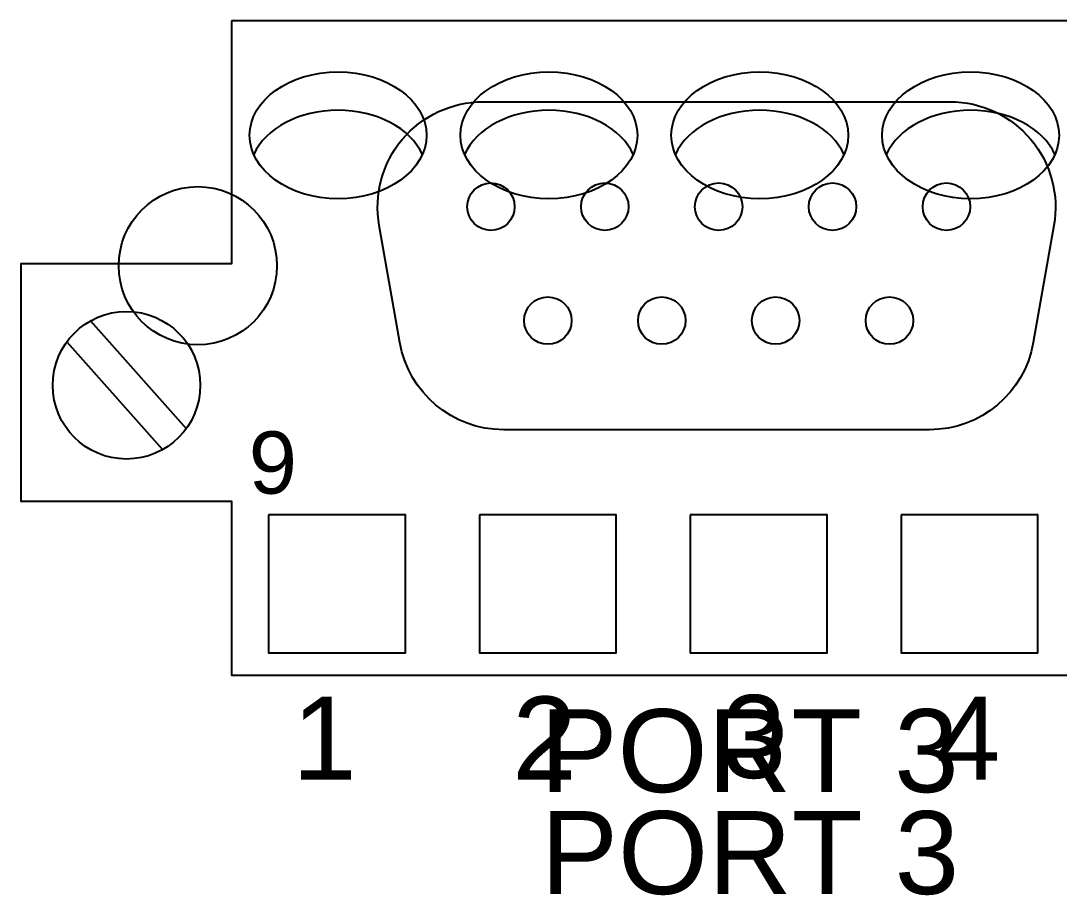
# Model space of a CAD drawing. Extents: x 0.5 to 35.5, y 0.5 to 23.5.
# Drawn here: x 32.163 to 33.148, y 10.695 to 11.524 of the extents above; entities that cross this region are included whole.
import ezdxf

# ---------------------------------------------------------------- set-up
doc = ezdxf.new("R2010")
doc.units = 0
doc.header["$MEASUREMENT"] = 0
for name, color, linetype in [('1_01__0-__NO_ETH__EIA-232', 7, 'CONTINUOUS'), ('1_02__1-__NO_ETH__EIA-485', 7, 'CONTINUOUS'), ('1_03__2-___1__10-100BASE-T', 7, 'CONTINUOUS'), ('1_04__3-___1__10-100BASE-T', 7, 'CONTINUOUS'), ('1_05__4-___1__100BASE-FX_M', 7, 'CONTINUOUS'), ('1_06__6-___2__10-100BASE-T', 7, 'CONTINUOUS'), ('1_07__8-___2__100BASE-FX_M', 7, 'CONTINUOUS')]:
    doc.layers.add(name, color=color, linetype=linetype)
doc.styles.add('ARIAL', font='arial.ttf')

msp = doc.modelspace()

# ---------------------------------------------------------------- linework, layer by layer
at = {"layer": '1_01__0-__NO_ETH__EIA-232'}
msp.add_lwpolyline([(32.60141, 11.44694), (33.04441, 11.44694, -0.466308), (33.14289, 11.32958), (33.12332, 11.21858, -0.36397), (33.02484, 11.13594), (32.62098, 11.13594, -0.36397), (32.5225, 11.21858), (32.50293, 11.32958, -0.466308), (32.60141, 11.44694, 2.375978)], format="xyb", dxfattribs=at)
for centre, radius in [((32.60891, 11.34744), 0.0225), ((32.71691, 11.34744), 0.0225), ((32.8249, 11.34744), 0.0225), ((32.9329, 11.34744), 0.0225), ((33.04093, 11.34744), 0.0225), ((32.33091, 11.29144), 0.075), ((32.6629, 11.23944), 0.0225), ((32.77093, 11.23944), 0.0225), ((32.87892, 11.23944), 0.0225), ((32.98691, 11.23944), 0.0225)]:
    msp.add_circle(centre, radius, dxfattribs=at)
at = {"layer": '1_02__1-__NO_ETH__EIA-485'}
for points in [[(32.36275, 11.52371), (32.36275, 11.29319), (32.16296, 11.29319), (32.16296, 11.0682), (32.36275, 11.0682), (32.36275, 10.90323), (33.36286, 10.90323), (33.36286, 11.0682), (33.56267, 11.0682), (33.56267, 11.29319), (33.36286, 11.29319), (33.36286, 11.52371), (32.36275, 11.52371)], [(32.22911, 11.2392), (32.31986, 11.13703)], [(32.20662, 11.21922), (32.29738, 11.11707)], [(32.3979, 11.05529), (32.3979, 10.92436), (32.52779, 10.92436), (32.52779, 11.05529), (32.3979, 11.05529)], [(32.59791, 11.05529), (32.59791, 10.92436), (32.72779, 10.92436), (32.72779, 11.05529), (32.59791, 11.05529)], [(32.79791, 11.05529), (32.79791, 10.92436), (32.9278, 10.92436), (32.9278, 11.05529), (32.79791, 11.05529)], [(32.99789, 11.05529), (32.99789, 10.92436), (33.12778, 10.92436), (33.12778, 11.05529), (32.99789, 11.05529)]]:
    msp.add_lwpolyline(points, dxfattribs=at)
msp.add_circle((32.26325, 11.17813), 0.06996, dxfattribs=at)
for centre in [(32.46389, 11.41515), (32.66387, 11.41515), (32.86387, 11.41515), (33.06388, 11.41515)]:
    msp.add_ellipse(centre, major_axis=(0.08389, 0), ratio=0.716586, dxfattribs=at)
for centre in [(32.46389, 11.37875), (32.66387, 11.37875), (32.86387, 11.37875), (33.06388, 11.37875)]:
    msp.add_ellipse(centre, major_axis=(0.08389, 0), ratio=0.716586, start_param=0.307595, end_param=2.833998, dxfattribs=at)
at = {"layer": '1_03__2-___1__10-100BASE-T'}
msp.add_lwpolyline([(32.60141, 11.44694), (33.04441, 11.44694, -0.466308), (33.14289, 11.32958), (33.12332, 11.21858, -0.36397), (33.02484, 11.13594), (32.62098, 11.13594, -0.36397), (32.5225, 11.21858), (32.50293, 11.32958, -0.466308), (32.60141, 11.44694, 2.375978)], format="xyb", dxfattribs=at)
for centre, radius in [((32.60891, 11.34744), 0.0225), ((32.71691, 11.34744), 0.0225), ((32.8249, 11.34744), 0.0225), ((32.9329, 11.34744), 0.0225), ((33.04093, 11.34744), 0.0225), ((32.33091, 11.29144), 0.075), ((32.6629, 11.23944), 0.0225), ((32.77093, 11.23944), 0.0225), ((32.87892, 11.23944), 0.0225), ((32.98691, 11.23944), 0.0225)]:
    msp.add_circle(centre, radius, dxfattribs=at)
at = {"layer": '1_04__3-___1__10-100BASE-T'}
for points in [[(32.36275, 11.52371), (32.36275, 11.29319), (32.16296, 11.29319), (32.16296, 11.0682), (32.36275, 11.0682), (32.36275, 10.90323), (33.36286, 10.90323), (33.36286, 11.0682), (33.56267, 11.0682), (33.56267, 11.29319), (33.36286, 11.29319), (33.36286, 11.52371), (32.36275, 11.52371)], [(32.22911, 11.2392), (32.31986, 11.13703)], [(32.20662, 11.21922), (32.29738, 11.11707)], [(32.3979, 11.05529), (32.3979, 10.92436), (32.52779, 10.92436), (32.52779, 11.05529), (32.3979, 11.05529)], [(32.59791, 11.05529), (32.59791, 10.92436), (32.72779, 10.92436), (32.72779, 11.05529), (32.59791, 11.05529)], [(32.79791, 11.05529), (32.79791, 10.92436), (32.9278, 10.92436), (32.9278, 11.05529), (32.79791, 11.05529)], [(32.99789, 11.05529), (32.99789, 10.92436), (33.12778, 10.92436), (33.12778, 11.05529), (32.99789, 11.05529)]]:
    msp.add_lwpolyline(points, dxfattribs=at)
msp.add_circle((32.26325, 11.17813), 0.06996, dxfattribs=at)
for centre in [(32.46389, 11.41515), (32.66387, 11.41515), (32.86387, 11.41515), (33.06388, 11.41515)]:
    msp.add_ellipse(centre, major_axis=(0.08389, 0), ratio=0.716586, dxfattribs=at)
for centre in [(32.46389, 11.37875), (32.66387, 11.37875), (32.86387, 11.37875), (33.06388, 11.37875)]:
    msp.add_ellipse(centre, major_axis=(0.08389, 0), ratio=0.716586, start_param=0.307595, end_param=2.833998, dxfattribs=at)
at = {"layer": '1_05__4-___1__100BASE-FX_M'}
msp.add_lwpolyline([(32.60141, 11.44694), (33.04441, 11.44694, -0.466308), (33.14289, 11.32958), (33.12332, 11.21858, -0.36397), (33.02484, 11.13594), (32.62098, 11.13594, -0.36397), (32.5225, 11.21858), (32.50293, 11.32958, -0.466308), (32.60141, 11.44694, 2.375978)], format="xyb", dxfattribs=at)
for centre, radius in [((32.60891, 11.34744), 0.0225), ((32.71691, 11.34744), 0.0225), ((32.8249, 11.34744), 0.0225), ((32.9329, 11.34744), 0.0225), ((33.04093, 11.34744), 0.0225), ((32.33091, 11.29144), 0.075), ((32.6629, 11.23944), 0.0225), ((32.77093, 11.23944), 0.0225), ((32.87892, 11.23944), 0.0225), ((32.98691, 11.23944), 0.0225)]:
    msp.add_circle(centre, radius, dxfattribs=at)
at = {"layer": '1_06__6-___2__10-100BASE-T'}
msp.add_lwpolyline([(32.60141, 11.44694), (33.04441, 11.44694, -0.466308), (33.14289, 11.32958), (33.12332, 11.21858, -0.36397), (33.02484, 11.13594), (32.62098, 11.13594, -0.36397), (32.5225, 11.21858), (32.50293, 11.32958, -0.466308), (32.60141, 11.44694, 2.375978)], format="xyb", dxfattribs=at)
for centre, radius in [((32.60891, 11.34744), 0.0225), ((32.71691, 11.34744), 0.0225), ((32.8249, 11.34744), 0.0225), ((32.9329, 11.34744), 0.0225), ((33.04093, 11.34744), 0.0225), ((32.33091, 11.29144), 0.075), ((32.6629, 11.23944), 0.0225), ((32.77093, 11.23944), 0.0225), ((32.87892, 11.23944), 0.0225), ((32.98691, 11.23944), 0.0225)]:
    msp.add_circle(centre, radius, dxfattribs=at)
at = {"layer": '1_07__8-___2__100BASE-FX_M'}
msp.add_lwpolyline([(32.60141, 11.44694), (33.04441, 11.44694, -0.466308), (33.14289, 11.32958), (33.12332, 11.21858, -0.36397), (33.02484, 11.13594), (32.62098, 11.13594, -0.36397), (32.5225, 11.21858), (32.50293, 11.32958, -0.466308), (32.60141, 11.44694, 2.375978)], format="xyb", dxfattribs=at)
for centre, radius in [((32.60891, 11.34744), 0.0225), ((32.71691, 11.34744), 0.0225), ((32.8249, 11.34744), 0.0225), ((32.9329, 11.34744), 0.0225), ((33.04093, 11.34744), 0.0225), ((32.33091, 11.29144), 0.075), ((32.6629, 11.23944), 0.0225), ((32.77093, 11.23944), 0.0225), ((32.87892, 11.23944), 0.0225), ((32.98691, 11.23944), 0.0225)]:
    msp.add_circle(centre, radius, dxfattribs=at)

# ---------------------------------------------------------------- texts
at = {"layer": '1_01__0-__NO_ETH__EIA-232', "style": 'ARIAL'}
for s, height, p in [('9', 0.059, (32.37915, 11.07532)), ('PORT 3', 0.078667, (32.65569, 10.7923))]:
    msp.add_text(s, height=height, dxfattribs=at).set_placement(p)
at = {"layer": '1_02__1-__NO_ETH__EIA-485', "style": 'ARIAL'}
for s, height, p in [('2', 0.07867, (32.62914, 10.80429)), ('3', 0.07867, (32.82774, 10.80568)), ('1', 0.07867, (32.42036, 10.80429)), ('4', 0.07867, (33.03099, 10.80429)), ('PORT 3', 0.078667, (32.65612, 10.69568))]:
    msp.add_text(s, height=height, dxfattribs=at).set_placement(p)
at = {"layer": '1_03__2-___1__10-100BASE-T', "style": 'ARIAL'}
for s, height, p in [('9', 0.059, (32.37915, 11.07532)), ('PORT 3', 0.078667, (32.65569, 10.7923))]:
    msp.add_text(s, height=height, dxfattribs=at).set_placement(p)
at = {"layer": '1_04__3-___1__10-100BASE-T', "style": 'ARIAL'}
for s, height, p in [('2', 0.07867, (32.62914, 10.80429)), ('3', 0.07867, (32.82774, 10.80568)), ('1', 0.07867, (32.42036, 10.80429)), ('4', 0.07867, (33.03099, 10.80429)), ('PORT 3', 0.078667, (32.65612, 10.69568))]:
    msp.add_text(s, height=height, dxfattribs=at).set_placement(p)
at = {"layer": '1_05__4-___1__100BASE-FX_M', "style": 'ARIAL'}
for s, height, p in [('9', 0.059, (32.37915, 11.07532)), ('PORT 3', 0.078667, (32.65569, 10.7923))]:
    msp.add_text(s, height=height, dxfattribs=at).set_placement(p)
at = {"layer": '1_06__6-___2__10-100BASE-T', "style": 'ARIAL'}
for s, height, p in [('9', 0.059, (32.37915, 11.07532)), ('PORT 3', 0.078667, (32.65569, 10.7923))]:
    msp.add_text(s, height=height, dxfattribs=at).set_placement(p)
at = {"layer": '1_07__8-___2__100BASE-FX_M', "style": 'ARIAL'}
for s, height, p in [('9', 0.059, (32.37915, 11.07532)), ('PORT 3', 0.078667, (32.65569, 10.7923))]:
    msp.add_text(s, height=height, dxfattribs=at).set_placement(p)

doc.saveas('drawing.dxf')
